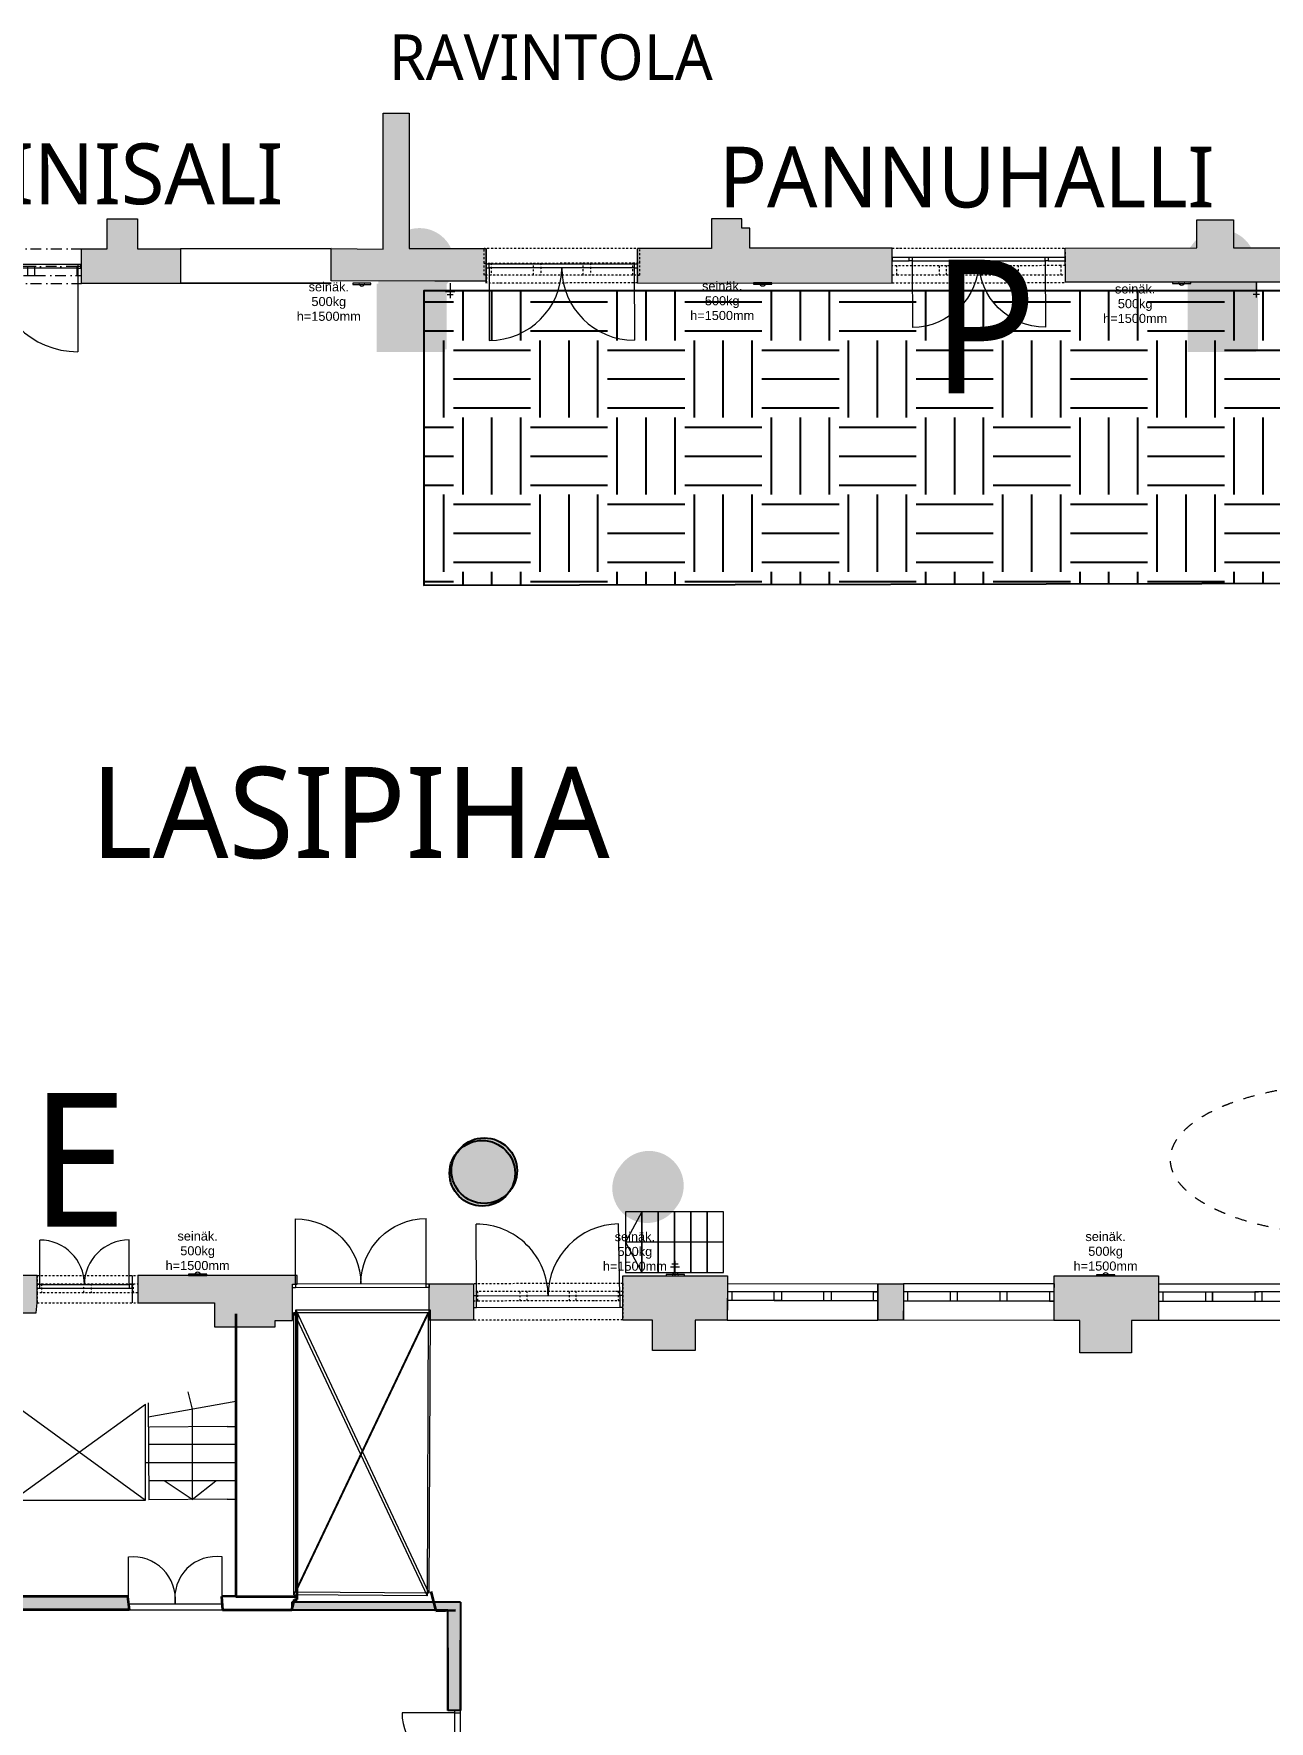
# Model space of a CAD drawing. Header units: millimetres. Extents: x -2569 to 735611, y -420503 to 265310.
# Drawn here: x 435852 to 456196, y 29675 to 57468 of the extents above; entities that cross this region are included whole.
import ezdxf

# ---------------------------------------------------------------- set-up
doc = ezdxf.new("R2010")
doc.units = ezdxf.units.MM
for name, pattern in [('DASHDOT2', [12.7, 6.35, -3.175, 0, -3.175]), ('KATKOVIIVA', [75, 37.5, -37.5]), ('Pistekatkoviiva', [335.138881, 176.388884, -88.194442, 0, -70.555556])]:
    doc.linetypes.add(name, pattern=pattern)
for name, color, linetype in [('02 IKKUNA', 4, 'Continuous'), ('02 KALUSTEET', 7, 'Continuous'), ('02 OVI', 5, 'Continuous'), ('02 TERASSI', 30, 'Continuous'), ('02 YLÄPUOLINEN', 8, 'DASHDOT2'), ('03 TEKSTIT', 7, 'Continuous'), ('05 palosammuttimet', 240, 'Continuous'), ('06 sähkökeskus', 152, 'Continuous')]:
    doc.layers.add(name, color=color, linetype=linetype)
for name, color, linetype, lineweight in [('02 KANTAVA', 24, 'Continuous', 35), ('02 KANTAVA _väri', 2, 'Continuous', 35), ('02 OVET', 5, 'Continuous', 13), ('02 RAPUT_HISSI', 1, 'Continuous', 5), ('02 SEINALINJA', 151, 'Continuous', 13), ('02 VÄLISEINÄ', 21, 'Continuous', 25), ('02 VÄLISEINÄ _väri', 21, 'Continuous', 25), ('03 Rappukirjain Tapahtumatila', 1, 'Continuous', 18), ('03 Rappukirjanin LASIPIHA', 7, 'Continuous', 18), ('08 vesipiste', 4, 'Continuous', 9)]:
    doc.layers.add(name, color=color, linetype=linetype, lineweight=lineweight)
doc.styles.get("Standard").update_dxf_attribs({"font": ''})
doc.styles.get('Standard').set_extended_font_data('Roboto')
pattern_1 = [(45, (271439.5, 7369), (-4772.97, 4772.97), [0, -4500, 0, -6750]), (110, (286439.5, 7369), (6342.93, 2308.64), [0, -3300, 0, -5700])]
pattern_2 = [(45, (271439.5, 7369), (-4772.97, 4772.97), [0, -4500, 0, -6750]), (110, (286439.5, 7369), (6342.93, 2308.64), [0, -3300, 0, -5700])]

# ---------------------------------------------------------------- blocks, each defined once
blk = doc.blocks.new('Palosamuttimet')
at = {"layer": '05 palosammuttimet'}
blk.add_hatch(color=256, dxfattribs=at).paths.add_polyline_path([(675, 0, 1), (-675, 0, 1)])
blk.add_circle((0, 0), 675, dxfattribs=at)
blk = doc.blocks.new('Vesipiste')
at = {"layer": '08 vesipiste'}
blk.add_hatch(color=256, dxfattribs=at).paths.add_polyline_path([(-741, -12, 1), (689, -12, 1)])
blk = doc.blocks.new('JKMM ovi_52')
at = {"layer": '02 OVI', "linetype": 'Continuous', "lineweight": 13}
for p, q in [((-1180, 0), (-1182, 1180)), ((1180, 0), (1162, 1180)), ((-1180, 0), (-1230, 0)), ((-1230, 0), (-1230, -190)), ((-1180, 0), (1180, 0)), ((-1180, -190), (-1180, 0)), ((1230, 0), (1180, 0)), ((1180, 0), (1180, -190)), ((1230, -190), (1230, 0)), ((-1230, -190), (-1180, -190)), ((-1180, -190), (1180, -190)), ((1180, -190), (1230, -190))]:
    blk.add_line(p, q, dxfattribs=at)
for centre, start, end in [((-1180, 0), 0, 90.0772), ((1180, 0), 90.8708, 180)]:
    blk.add_arc(centre, 1180, start, end, dxfattribs=at)
blk = doc.blocks.new('Suorakulmainen oviaukko 21_2')
at = {"layer": '02 KANTAVA', "linetype": 'Continuous', "lineweight": 20}
for p, q in [((-1125, 0), (-1125, 600)), ((1125, 0), (1125, 600))]:
    blk.add_line(p, q, dxfattribs=at)
blk = doc.blocks.new('JKMM ovi_53')
at = {"layer": '02 OVI', "linetype": 'Continuous', "lineweight": 13}
for p, q in [((-1075, 0), (-1075, 1075)), ((1075, 0), (1075, 1075)), ((-1075, 0), (-1125, 0)), ((-1125, 0), (-1125, -60)), ((-1075, 0), (1075, 0)), ((-1075, -60), (-1075, 0)), ((1125, 0), (1075, 0)), ((1075, 0), (1075, -60)), ((1125, -60), (1125, 0)), ((-1125, -60), (-1075, -60)), ((-1075, -60), (1075, -60)), ((1075, -60), (1125, -60))]:
    blk.add_line(p, q, dxfattribs=at)
for centre, start, end in [((-1075, 0), 0, 90), ((1075, 0), 90, 180)]:
    blk.add_arc(centre, 1075, start, end, dxfattribs=at)
blk = doc.blocks.new('Suorakulmainen oviaukko 21_11')
at = {"layer": '02 OVI', "linetype": 'Continuous', "lineweight": 20}
for p, q in [((-785, 0), (-785, 450)), ((785, 0), (785, 450))]:
    blk.add_line(p, q, dxfattribs=at)
blk = doc.blocks.new('JKMM ovi_57')
at = {"layer": '02 OVI', "linetype": 'Continuous', "lineweight": 13}
for p, q in [((-735, 0), (-735, 735)), ((735, 0), (735, 735)), ((-735, 0), (-785, 0)), ((-785, 0), (-785, -60)), ((-735, 0), (735, 0)), ((-735, -60), (-735, 0)), ((785, 0), (735, 0)), ((735, 0), (735, -60)), ((785, -60), (785, 0)), ((-785, -60), (-735, -60)), ((-735, -60), (735, -60)), ((735, -60), (785, -60))]:
    blk.add_line(p, q, dxfattribs=at)
for centre, start, end in [((-735, 0), 0, 90), ((735, 0), 90, 180)]:
    blk.add_arc(centre, 735, start, end, dxfattribs=at)
blk = doc.blocks.new('JKMM ovi_109')
at = {"layer": '02 OVI', "linetype": 'Continuous', "lineweight": 13}
for p, q in [((-1195, 0), (-1195, 1195)), ((1195, 0), (1195, 1195)), ((-1195, 0), (-1245, 0)), ((-1245, 0), (-1245, -60)), ((-1195, 0), (1195, 0)), ((-1195, -60), (-1195, 0)), ((1245, 0), (1195, 0)), ((1195, 0), (1195, -60)), ((1245, -60), (1245, 0)), ((-1245, -60), (-1195, -60)), ((-1195, -60), (1195, -60)), ((1195, -60), (1245, -60))]:
    blk.add_line(p, q, dxfattribs=at)
for centre, start, end in [((-1195, 0), 0, 90), ((1195, 0), 90, 180)]:
    blk.add_arc(centre, 1195, start, end, dxfattribs=at)
blk = doc.blocks.new('JKMM ovi_111')
at = {"layer": '02 OVI', "linetype": 'Continuous', "lineweight": 13}
for p, q in [((-1375, 0), (-1375, 1375)), ((1375, 0), (1375, 1375)), ((-1375, 0), (-1425, 0)), ((-1425, 0), (-1425, -60)), ((-1375, 0), (1375, 0)), ((-1375, -60), (-1375, 0)), ((1425, 0), (1375, 0)), ((1375, 0), (1375, -60)), ((1425, -60), (1425, 0)), ((-1425, -60), (-1375, -60)), ((-1375, -60), (1375, -60)), ((1375, -60), (1425, -60))]:
    blk.add_line(p, q, dxfattribs=at)
for centre, start, end in [((-1375, 0), 0, 90), ((1375, 0), 90, 180)]:
    blk.add_arc(centre, 1375, start, end, dxfattribs=at)
blk = doc.blocks.new('JKMM ovi_112')
at = {"layer": '02 OVI', "linetype": 'Continuous', "lineweight": 13}
for p, q in [((-1095, 60), (-1095, 1155)), ((1095, 60), (1095, 1155)), ((-1425, 60), (-1145, 60)), ((-1425, 0), (-1425, 60)), ((-1425, 0), (-1145, 0)), ((-1095, 60), (-1145, 60)), ((-1145, 60), (-1145, 0)), ((-1145, 0), (-1095, 0)), ((-1095, 60), (1095, 60)), ((-1095, 0), (-1095, 60)), ((-1095, 0), (1095, 0)), ((1145, 60), (1095, 60)), ((1095, 60), (1095, 0)), ((1095, 0), (1145, 0)), ((1145, 60), (1425, 60)), ((1145, 0), (1145, 60)), ((1145, 0), (1425, 0)), ((1425, 0), (1425, 60))]:
    blk.add_line(p, q, dxfattribs=at)
for centre, start, end in [((-1095, 60), 0, 90), ((1095, 60), 90, 180)]:
    blk.add_arc(centre, 1095, start, end, dxfattribs=at)
blk = doc.blocks.new('Suorakulmainen oviaukko 21_18')
at = {"layer": '02 OVI', "linetype": 'Continuous', "lineweight": 20}
for p, q in [((-1245, 0), (-1245, 570)), ((1245, 0), (1245, 570))]:
    blk.add_line(p, q, dxfattribs=at)
blk = doc.blocks.new('Ikkuna kolmiosainen 21_6')
at = {"layer": '02 IKKUNA', "linetype": 'Continuous', "lineweight": 13}
for p, q in [((-1240, 0), (-1165, 0)), ((-1165, 0), (-1165, -150)), ((-1165, 0), (-468, 0)), ((-468, -150), (-468, 0)), ((-468, 0), (-408, 0)), ((-408, 0), (-348, 0)), ((-348, 0), (-348, -150)), ((-348, 0), (348, 0)), ((348, -150), (348, 0)), ((348, 0), (408, 0)), ((408, 0), (468, 0)), ((468, 0), (468, -150)), ((468, 0), (1165, 0)), ((1165, -150), (1165, 0)), ((1165, 0), (1240, 0)), ((-1165, -150), (-1240, -150)), ((-468, -150), (-1165, -150)), ((-408, -150), (-468, -150)), ((-348, -150), (-408, -150)), ((348, -150), (-348, -150)), ((408, -150), (348, -150)), ((468, -150), (408, -150)), ((1165, -150), (468, -150)), ((1240, -150), (1165, -150))]:
    blk.add_line(p, q, dxfattribs=at)
at = {"layer": '02 KANTAVA', "linetype": 'Continuous', "lineweight": 20}
for p, q in [((-1240, 130), (-1240, 0)), ((-1240, 0), (-1240, -150)), ((1240, 130), (1240, 0)), ((1240, 0), (1240, -150)), ((1240, 0), (1240, -150)), ((-1240, -150), (-1240, -470)), ((1240, -150), (1240, -470))]:
    blk.add_line(p, q, dxfattribs=at)
at = {"layer": '02 SEINALINJA', "linetype": 'Continuous', "lineweight": 13}
for p, q in [((-1240, 130), (1240, 130)), ((-1240, -470), (1240, -470))]:
    blk.add_line(p, q, dxfattribs=at)
blk = doc.blocks.new('Seina_12_1', base_point=(188435, 44438))
at = {"layer": '02 IKKUNA', "linetype": 'Continuous', "lineweight": 13}
for p, q in [((183138, 44302), (183063, 44302)), ((183834, 44303), (183138, 44302)), ((183138, 44152), (183138, 44302)), ((183894, 44303), (183834, 44303)), ((183834, 44303), (183834, 44153)), ((183954, 44303), (183894, 44303)), ((184651, 44304), (183954, 44303)), ((183954, 44153), (183954, 44303)), ((184711, 44304), (184651, 44304)), ((184651, 44304), (184651, 44154)), ((184771, 44304), (184711, 44304)), ((185468, 44305), (184771, 44304)), ((184771, 44154), (184771, 44304)), ((185543, 44305), (185468, 44305)), ((185468, 44305), (185468, 44155)), ((186030, 44305), (185955, 44305)), ((186727, 44306), (186030, 44305)), ((186030, 44155), (186030, 44305)), ((186787, 44306), (186727, 44306)), ((186727, 44306), (186727, 44156)), ((186847, 44306), (186787, 44306)), ((187544, 44307), (186847, 44306)), ((186847, 44156), (186847, 44306)), ((187604, 44307), (187544, 44307)), ((187544, 44307), (187544, 44157)), ((187664, 44307), (187604, 44307)), ((188360, 44308), (187664, 44307)), ((187664, 44157), (187664, 44307)), ((188435, 44308), (188360, 44308)), ((188360, 44308), (188360, 44158)), ((183063, 44152), (183138, 44152)), ((183138, 44152), (183834, 44153)), ((183834, 44153), (183894, 44153)), ((183894, 44153), (183954, 44153)), ((183954, 44153), (184651, 44154)), ((184651, 44154), (184711, 44154)), ((184711, 44154), (184771, 44154)), ((184771, 44154), (185468, 44155)), ((185468, 44155), (185543, 44155)), ((185955, 44155), (186030, 44155)), ((186030, 44155), (186727, 44156)), ((186727, 44156), (186787, 44156)), ((186787, 44156), (186847, 44156)), ((186847, 44156), (187544, 44157)), ((187544, 44157), (187604, 44157)), ((187604, 44157), (187664, 44157)), ((187664, 44157), (188360, 44158)), ((188360, 44158), (188435, 44158))]:
    blk.add_line(p, q, dxfattribs=at)
at = {"layer": '02 IKKUNA', "linetype": 'Continuous', "lineweight": 20}
for p, q in [((183063, 44302), (183063, 44152)), ((183063, 44302), (183063, 44152)), ((185543, 44305), (185543, 44155)), ((185543, 44305), (185543, 44155)), ((185955, 44305), (185955, 44155)), ((185955, 44305), (185955, 44155)), ((188435, 44308), (188435, 44158)), ((188435, 44308), (188435, 44158))]:
    blk.add_line(p, q, dxfattribs=at)
at = {"layer": '02 KANTAVA', "linetype": 'Continuous', "lineweight": 20}
for p, q in [((183062, 44432), (183063, 44302)), ((185542, 44435), (185543, 44305)), ((185955, 44435), (185955, 44305)), ((188435, 44438), (188435, 44308)), ((183063, 44152), (183063, 43832)), ((185543, 44155), (185543, 43835)), ((185955, 44155), (185956, 43835)), ((188435, 44158), (188436, 43838))]:
    blk.add_line(p, q, dxfattribs=at)
at = {"layer": '02 KANTAVA', "linetype": 'Continuous', "lineweight": 20, "flags": 128}
for points in [[(185956, 44435), (185544, 44435)], [(185544, 43835), (185957, 43835)]]:
    blk.add_lwpolyline(points, dxfattribs=at)
at = {"layer": '02 SEINALINJA', "linetype": 'Continuous', "lineweight": 13}
for p, q in [((185542, 44435), (183062, 44432)), ((188435, 44438), (185955, 44435)), ((185543, 43835), (183063, 43832)), ((188436, 43838), (185956, 43835))]:
    blk.add_line(p, q, dxfattribs=at)
at = {"layer": '02 IKKUNA', "linetype": 'Continuous', "lineweight": 13, "xscale": -1, "zscale": 1000, "rotation": 0.0693295740180263}
blk.add_blockref('Ikkuna kolmiosainen 21_6', (184303, 44303), dxfattribs=at)
at = {"layer": '02 IKKUNA', "linetype": 'Continuous', "lineweight": 13, "zscale": 1000, "rotation": 0.0693295740180263}
blk.add_blockref('Ikkuna kolmiosainen 21_6', (187195, 44307), dxfattribs=at)
blk = doc.blocks.new('Ikkuna kolmiosainen 21_33')
at = {"layer": '02 KANTAVA', "linetype": 'Pistekatkoviiva', "lineweight": 13}
for p, q in [((-1425, 130), (-1425, 0)), ((1425, 130), (1425, 0)), ((-1425, -150), (-1425, -440)), ((1425, -150), (1425, -440))]:
    blk.add_line(p, q, dxfattribs=at)
at = {"layer": '02 YLÄPUOLINEN', "linetype": 'Pistekatkoviiva', "lineweight": 13}
for p, q in [((-1425, 130), (1425, 130)), ((-1425, 0), (-1350, 0)), ((-1425, 0), (-1425, -150)), ((-1425, 0), (-1425, -150)), ((-1350, 0), (-1350, -150)), ((-1350, 0), (-655, 0)), ((-655, -150), (-655, 0)), ((-655, 0), (-595, 0)), ((-595, 0), (-535, 0)), ((-535, 0), (-535, -150)), ((-535, 0), (535, 0)), ((535, -150), (535, 0)), ((535, 0), (595, 0)), ((595, 0), (655, 0)), ((655, 0), (655, -150)), ((655, 0), (1350, 0)), ((1350, -150), (1350, 0)), ((1350, 0), (1425, 0)), ((1425, 0), (1425, -150)), ((1425, 0), (1425, -150)), ((-1350, -150), (-1425, -150)), ((-655, -150), (-1350, -150)), ((-595, -150), (-655, -150)), ((-535, -150), (-595, -150)), ((535, -150), (-535, -150)), ((595, -150), (535, -150)), ((655, -150), (595, -150)), ((1350, -150), (655, -150)), ((1425, -150), (1350, -150)), ((-1425, -440), (1425, -440))]:
    blk.add_line(p, q, dxfattribs=at)
blk = doc.blocks.new('Laatta_75_1', base_point=(161590, 44571))
at = {"layer": '02 KALUSTEET', "linetype": 'Continuous', "lineweight": 13, "flags": 128}
blk.add_lwpolyline([(161590, 44571), (161890, 44571), (161890, 44591), (161590, 44591)], close=True, dxfattribs=at)
blk = doc.blocks.new('Sinäkoukku')
at = {"layer": '02 KALUSTEET', "lineweight": 20}
blk.add_arc((0, 0), 50, 0, 180, dxfattribs=at)
at = {"layer": '02 KALUSTEET', "linetype": 'Continuous', "lineweight": 13}
blk.add_blockref('Laatta_75_1', (-150, 0), dxfattribs=at)

msp = doc.modelspace()

# ---------------------------------------------------------------- hatches: boundary and pattern name
at = {"layer": '02 KANTAVA', "linetype": 'Continuous', "lineweight": 20}
h = msp.add_hatch(dxfattribs=at)
h.set_pattern_fill('YLEINEN_TYHJA_RAKENNUSAI_16', color=256, style=0, pattern_type=2)
h.set_pattern_definition(pattern_1)
h.paths.add_polyline_path([(436768, 53854), (436768, 53284), (438398, 53285), (438398, 53855)])
h = msp.add_hatch(dxfattribs=at)
h.set_pattern_fill('YLEINEN_TYHJA_RAKENNUSAI_16', color=256, style=0, pattern_type=2)
h.set_pattern_definition(pattern_2)
h.paths.add_polyline_path([(436768, 53854), (436768, 53284), (438398, 53285), (438398, 53855)])
h = msp.add_hatch(dxfattribs=at)
h.set_pattern_fill('YLEINEN_TYHJA_RAKENNUSAI_16', color=256, style=0, pattern_type=2)
h.set_pattern_definition(pattern_1)
h.paths.add_polyline_path([(441715, 53858), (440878, 53857), (440878, 53287), (441715, 53288)])
h = msp.add_hatch(dxfattribs=at)
h.set_pattern_fill('YLEINEN_TYHJA_RAKENNUSAI_16', color=256, style=0, pattern_type=2)
h.set_pattern_definition(pattern_2)
h.paths.add_polyline_path([(441715, 53858), (440878, 53857), (440878, 53287), (441715, 53288)])
h = msp.add_hatch(dxfattribs=at)
h.set_pattern_fill('YLEINEN_TYHJA_RAKENNUSAI_16', color=256, style=0, pattern_type=2)
h.set_pattern_definition(pattern_1)
h.paths.add_polyline_path([(442165, 53288), (443431, 53289), (443431, 53419), (443401, 53419), (443401, 53619), (443400, 53859), (442165, 53858)])
h = msp.add_hatch(dxfattribs=at)
h.set_pattern_fill('YLEINEN_TYHJA_RAKENNUSAI_16', color=256, style=0, pattern_type=2)
h.set_pattern_definition(pattern_2)
h.paths.add_polyline_path([(442165, 53288), (443431, 53289), (443431, 53419), (443401, 53419), (443401, 53619), (443400, 53859), (442165, 53858)])
h = msp.add_hatch(dxfattribs=at)
h.set_pattern_fill('YLEINEN_TYHJA_RAKENNUSAI_16', color=256, style=0, pattern_type=2)
h.set_pattern_definition(pattern_1)
h.paths.add_polyline_path([(445961, 53421), (445921, 53421), (445921, 53291), (447194, 53292), (447193, 53862), (445960, 53861), (445961, 53621)])
h = msp.add_hatch(dxfattribs=at)
h.set_pattern_fill('YLEINEN_TYHJA_RAKENNUSAI_16', color=256, style=0, pattern_type=2)
h.set_pattern_definition(pattern_2)
h.paths.add_polyline_path([(445961, 53421), (445921, 53421), (445921, 53291), (447194, 53292), (447193, 53862), (445960, 53861), (445961, 53621)])
h = msp.add_hatch(dxfattribs=at)
h.set_pattern_fill('YLEINEN_TYHJA_RAKENNUSAI_16', color=256, style=0, pattern_type=2)
h.set_pattern_definition(pattern_1)
h.paths.add_polyline_path([(447593, 53862), (447594, 53292), (450118, 53294), (450117, 53864)])
h = msp.add_hatch(dxfattribs=at)
h.set_pattern_fill('YLEINEN_TYHJA_RAKENNUSAI_16', color=256, style=0, pattern_type=2)
h.set_pattern_definition(pattern_2)
h.paths.add_polyline_path([(447593, 53862), (447594, 53292), (450118, 53294), (450117, 53864)])
at = {"layer": '02 KANTAVA', "linetype": 'Continuous', "lineweight": 5}
h = msp.add_hatch(dxfattribs=at)
h.set_pattern_fill('YLEINEN_TYHJA_RAKENNUSAI_16', color=256, style=0, pattern_type=2)
h.set_pattern_definition([(45, (292648, 6995), (-4772.97, 4772.97), [0, -4500, 0, -6750]), (110, (307648, 6995), (6342.93, 2308.64), [0, -3300, 0, -5700])])
h.paths.add_polyline_path([(445964, 35722), (446964, 35722), (446964, 36322), (445964, 36322)])
h = msp.add_hatch(dxfattribs=at)
h.set_pattern_fill('YLEINEN_TYHJA_RAKENNUSAI_16', color=256, style=0, pattern_type=2)
h.set_pattern_definition([(45, (292648, 6995), (-4772.97, 4772.97), [0, -4500, 0, -6750]), (110, (307648, 6995), (6342.93, 2308.64), [0, -3300, 0, -5700])])
h.paths.add_polyline_path([(445964, 35722), (446964, 35722), (446964, 36322), (445964, 36322)])
at = {"layer": '02 KANTAVA _väri'}
h = msp.add_hatch(color=256, dxfattribs=at)
h.dxf.hatch_style = 1
h.paths.add_polyline_path([(443301, 53932), (442036, 53931), (442036, 54530), (442036, 54530), (442036, 55130), (442036, 56162), (441606, 56162), (441606, 53920), (440749, 53930), (440749, 53397), (442455, 53394), (443301, 53394)])
h = msp.add_hatch(color=256, dxfattribs=at)
h.dxf.hatch_style = 1
h.paths.add_polyline_path([(438269, 53357), (438269, 53926), (437562, 53927), (437562, 54420), (437062, 54420), (437062, 53926), (436639, 53926), (436639, 53356)])
h = msp.add_hatch(color=256, dxfattribs=at)
h.dxf.hatch_style = 1
h.paths.add_polyline_path([(449989, 53364), (449988, 53932), (449574, 53936), (449424, 53936), (449424, 53936), (447644, 53935), (447644, 54265), (447514, 54265), (447512, 54420), (447012, 54420), (447012, 53935), (445820, 53933), (445820, 53364), (445820, 53366)])
h = msp.add_hatch(color=256, dxfattribs=at)
h.dxf.hatch_style = 1
h.paths.add_polyline_path([(457777, 53379), (457777, 53943), (455606, 53941), (455606, 54401), (455006, 54401), (455006, 53940), (452838, 53938), (452839, 53375)])
h = msp.add_hatch(color=256, dxfattribs=at)
h.dxf.hatch_style = 1
h.paths.add_polyline_path([(435907, 37016), (435619, 37016), (435620, 36402), (435890, 36404), (435908, 36566)])
h = msp.add_hatch(color=256, dxfattribs=at)
h.dxf.hatch_style = 1
h.paths.add_polyline_path([(438826, 36568), (438826, 36170), (439826, 36170), (439826, 36275), (440115, 36276), (440114, 36876), (440190, 36877), (440190, 37020), (437567, 37019), (437568, 36568)])
h = msp.add_hatch(color=256, dxfattribs=at)
h.dxf.hatch_style = 1
h.paths.add_polyline_path([(446037, 36281), (446037, 35781), (446737, 35781), (446737, 36281), (447268, 36280), (447268, 37010), (445546, 37013), (445547, 36280)])
h = msp.add_hatch(color=256, dxfattribs=at)
h.dxf.hatch_style = 1
h.paths.add_polyline_path([(453076, 36276), (453076, 35741), (453926, 35740), (453926, 36275), (454374, 36271), (454373, 37012), (452652, 37012), (452654, 36275)])
h = msp.add_hatch(color=256, dxfattribs=at)
h.dxf.hatch_style = 1
h.paths.add_polyline_path([(443092, 36280), (443091, 36881), (442364, 36880), (442365, 36280)])
h = msp.add_hatch(color=256, dxfattribs=at)
h.dxf.hatch_style = 1
h.paths.add_polyline_path([(449752, 36280), (450171, 36280), (450172, 36879), (449754, 36880)])
h = msp.add_hatch(color=256, dxfattribs=at)
h.dxf.hatch_style = 1
h.paths.add_polyline_path([(437395, 31732), (433995, 31732), (433995, 31797), (433783, 31818), (433783, 31504), (435294, 31512), (435698, 31512), (437425, 31510)])
at = {"layer": '02 TERASSI'}
h = msp.add_hatch(dxfattribs=at)
h.set_pattern_fill('EARTH', color=256, scale=200)
h.set_pattern_definition([(0, (271310.3, -10925.4), (1270, 1270), [1270, -1270]), (0, (271310.3, -10449.2), (1270, 1270), [1270, -1270]), (0, (271310.3, -9972.9), (1270, 1270), [1270, -1270]), (90, (271469, -9814.2), (-1270, 1270), [1270, -1270]), (90, (271945.3, -9814.2), (-1270, 1270), [1270, -1270]), (90, (272421.6, -9814.2), (-1270, 1270), [1270, -1270])])
h.paths.add_polyline_path([(442275, 53232), (442274, 48384), (457651, 48419), (457652, 49381), (469529, 49381), (469527, 53232)])
at = {"layer": '02 VÄLISEINÄ _väri'}
h = msp.add_hatch(color=256, dxfattribs=at)
h.dxf.hatch_style = 1
h.paths.add_polyline_path([(442673, 31637), (442879, 31637), (442882, 29854), (442674, 29854), (442671, 30916), (442673, 31511), (440102, 31511), (440136, 31637)])
at = {"layer": '06 sähkökeskus'}
for points in [[(442653, 53393), (441528, 53393), (441528, 52268), (442653, 52268)], [(456012, 53393), (454887, 53393), (454887, 52268), (456012, 52268)], [(442622, 53350), (441497, 53350), (441497, 52225), (442622, 52225)], [(455980, 53350), (454855, 53350), (454855, 52225), (455980, 52225)]]:
    msp.add_hatch(color=256, dxfattribs=at).paths.add_polyline_path(points)

# ---------------------------------------------------------------- linework, layer by layer
at = {"layer": '02 IKKUNA', "linetype": 'DASHDOT2', "lineweight": 13, "ltscale": 5}
for p, q in [((443271, 53692), (443386, 53692)), ((443271, 53492), (443271, 53692)), ((443386, 53692), (443386, 53492)), ((443386, 53692), (444083, 53692)), ((444083, 53492), (444083, 53692)), ((444083, 53692), (444143, 53692)), ((444143, 53692), (444203, 53692)), ((444203, 53692), (444900, 53693)), ((444203, 53692), (444203, 53492)), ((444900, 53493), (444900, 53693)), ((444900, 53693), (444960, 53693)), ((444960, 53693), (445020, 53693)), ((445020, 53693), (445020, 53493)), ((445020, 53693), (445716, 53693)), ((445716, 53693), (445831, 53694)), ((445716, 53493), (445716, 53693)), ((450064, 53647), (449989, 53647)), ((450064, 53497), (450064, 53647)), ((450759, 53647), (450064, 53647)), ((450819, 53647), (450759, 53647)), ((450759, 53647), (450759, 53497)), ((450879, 53647), (450819, 53647)), ((451949, 53648), (450879, 53647)), ((450879, 53497), (450879, 53647)), ((452009, 53648), (451949, 53648)), ((451949, 53648), (451949, 53498)), ((452069, 53648), (452009, 53648)), ((452764, 53649), (452069, 53648)), ((452069, 53498), (452069, 53648)), ((452839, 53649), (452764, 53649)), ((452764, 53649), (452764, 53499)), ((443386, 53492), (443271, 53492)), ((443311, 53492), (443271, 53492)), ((443311, 53492), (443271, 53492)), ((444083, 53492), (443386, 53492)), ((444143, 53492), (444083, 53492)), ((444203, 53492), (444143, 53492)), ((444900, 53493), (444203, 53492)), ((444960, 53493), (444900, 53493)), ((445020, 53493), (444960, 53493)), ((445716, 53493), (445020, 53493)), ((445831, 53494), (445716, 53493)), ((445791, 53494), (445831, 53494)), ((449989, 53497), (450064, 53497)), ((450064, 53497), (450759, 53497)), ((450759, 53497), (450819, 53497)), ((450819, 53497), (450879, 53497)), ((450879, 53497), (451949, 53498)), ((451949, 53498), (452009, 53498)), ((452009, 53498), (452069, 53498)), ((452069, 53498), (452764, 53499)), ((452764, 53499), (452839, 53499)), ((435907, 36881), (435982, 36881)), ((435982, 36731), (435907, 36731)), ((435982, 36881), (436677, 36882)), ((435982, 36881), (435982, 36731)), ((436677, 36732), (435982, 36731)), ((436677, 36732), (436677, 36882)), ((436677, 36882), (436737, 36882)), ((436737, 36732), (436677, 36732)), ((436737, 36882), (436797, 36882)), ((436797, 36732), (436737, 36732)), ((436797, 36882), (436797, 36732)), ((436797, 36882), (437492, 36882)), ((437492, 36732), (436797, 36732)), ((437492, 36732), (437492, 36882)), ((437492, 36882), (437567, 36882)), ((437567, 36732), (437492, 36732)), ((443166, 36751), (443091, 36751)), ((443091, 36751), (443091, 36601)), ((443091, 36751), (443091, 36601)), ((443856, 36753), (443166, 36751)), ((443166, 36601), (443166, 36751)), ((443916, 36753), (443856, 36753)), ((443856, 36753), (443856, 36603)), ((443976, 36753), (443916, 36753)), ((444666, 36754), (443976, 36753)), ((443976, 36603), (443976, 36753)), ((444726, 36754), (444666, 36754)), ((444666, 36754), (444666, 36604)), ((444786, 36754), (444726, 36754)), ((445476, 36756), (444786, 36754)), ((444786, 36604), (444786, 36754)), ((445551, 36756), (445476, 36756)), ((445476, 36756), (445476, 36606)), ((445551, 36756), (445551, 36606)), ((445551, 36756), (445551, 36606)), ((443091, 36601), (443166, 36601)), ((443166, 36601), (443856, 36603)), ((443856, 36603), (443916, 36603)), ((443916, 36603), (443976, 36603)), ((443976, 36603), (444666, 36604)), ((444666, 36604), (444726, 36604)), ((444726, 36604), (444786, 36604)), ((444786, 36604), (445476, 36606)), ((445476, 36606), (445551, 36606))]:
    msp.add_line(p, q, dxfattribs=at)
at = {"layer": '02 IKKUNA', "linetype": 'DASHDOT2', "lineweight": 20, "ltscale": 5}
for p, q in [((449989, 53497), (449989, 53647)), ((449989, 53497), (449989, 53647)), ((452839, 53499), (452839, 53649)), ((452839, 53499), (452839, 53649)), ((435907, 36881), (435907, 36731)), ((435907, 36881), (435907, 36731)), ((437567, 36882), (437567, 36732)), ((437567, 36882), (437567, 36732))]:
    msp.add_line(p, q, dxfattribs=at)
at = {"layer": '02 IKKUNA', "linetype": 'Continuous', "lineweight": 13}
for p, q in [((447273, 36753), (447348, 36753)), ((447348, 36753), (447348, 36603)), ((447348, 36753), (448044, 36752)), ((448044, 36602), (448044, 36752)), ((448044, 36752), (448104, 36752)), ((448104, 36752), (448164, 36752)), ((448164, 36752), (448164, 36602)), ((448164, 36752), (448861, 36751)), ((448861, 36601), (448861, 36751)), ((448861, 36751), (448921, 36751)), ((448921, 36751), (448981, 36751)), ((448981, 36751), (448981, 36601)), ((448981, 36751), (449678, 36750)), ((449678, 36600), (449678, 36750)), ((449678, 36750), (449753, 36750)), ((450246, 36750), (450171, 36750)), ((450246, 36600), (450246, 36750)), ((450943, 36749), (450246, 36750)), ((451003, 36749), (450943, 36749)), ((450943, 36749), (450943, 36599)), ((451063, 36749), (451003, 36749)), ((451063, 36599), (451063, 36749)), ((451760, 36748), (451063, 36749)), ((451820, 36748), (451760, 36748)), ((451760, 36748), (451760, 36598)), ((451880, 36748), (451820, 36748)), ((451880, 36598), (451880, 36748)), ((452576, 36747), (451880, 36748)), ((452651, 36747), (452576, 36747)), ((452576, 36747), (452576, 36597)), ((454448, 36744), (454373, 36744)), ((454448, 36594), (454448, 36744)), ((455145, 36744), (454448, 36744)), ((455205, 36745), (455145, 36744)), ((455145, 36744), (455145, 36594)), ((455265, 36745), (455205, 36745)), ((455265, 36595), (455265, 36745)), ((455961, 36745), (455265, 36745)), ((456021, 36745), (455961, 36745)), ((455961, 36745), (455961, 36595)), ((456081, 36746), (456021, 36745)), ((456081, 36596), (456081, 36746)), ((456778, 36746), (456081, 36746)), ((447348, 36603), (447273, 36603)), ((448044, 36602), (447348, 36603)), ((448104, 36602), (448044, 36602)), ((448164, 36602), (448104, 36602)), ((448861, 36601), (448164, 36602)), ((448921, 36601), (448861, 36601)), ((448981, 36601), (448921, 36601)), ((449678, 36600), (448981, 36601)), ((449753, 36600), (449678, 36600)), ((450171, 36600), (450246, 36600)), ((450246, 36600), (450943, 36599)), ((450943, 36599), (451003, 36599)), ((451003, 36599), (451063, 36599)), ((451063, 36599), (451760, 36598)), ((451760, 36598), (451820, 36598)), ((451820, 36598), (451880, 36598)), ((451880, 36598), (452576, 36597)), ((452576, 36597), (452651, 36597)), ((454373, 36594), (454448, 36594)), ((454448, 36594), (455145, 36594)), ((455145, 36594), (455205, 36595)), ((455205, 36595), (455265, 36595)), ((455265, 36595), (455961, 36595)), ((455961, 36595), (456021, 36595)), ((456021, 36595), (456081, 36596)), ((456081, 36596), (456778, 36596))]:
    msp.add_line(p, q, dxfattribs=at)
at = {"layer": '02 IKKUNA', "linetype": 'Continuous', "lineweight": 20}
msp.add_line((454373, 36744), (454373, 36594), dxfattribs=at)
msp.add_line((454373, 36744), (454373, 36594), dxfattribs=at)
at = {"layer": '02 KALUSTEET', "linetype": 'Continuous', "lineweight": 13}
for points in [[(455982, 53371), (455983, 53126)], [(442783, 53216), (442633, 53216)], [(442758, 53166), (442658, 53166)], [(442707, 53361), (442708, 53116)], [(456058, 53226), (455908, 53226)], [(456033, 53176), (455933, 53176)], [(446412, 37014), (446411, 37259)], [(446336, 37159), (446486, 37159)], [(446361, 37209), (446461, 37209)]]:
    msp.add_lwpolyline(points, dxfattribs=at)
at = {"layer": '02 KALUSTEET', "linetype": 'KATKOVIIVA', "lineweight": 13, "ltscale": 5}
msp.add_ellipse((457569, 38928), major_axis=(3000, 0), ratio=0.416667, dxfattribs=at)
at = {"layer": '02 KANTAVA', "linetype": 'DASHDOT2', "lineweight": 13, "ltscale": 5}
for p, q in [((443271, 53692), (443271, 53932)), ((445831, 53694), (445831, 53934)), ((443271, 53492), (443271, 53692)), ((445831, 53494), (445831, 53694)), ((443312, 53362), (443311, 53492)), ((445792, 53364), (445791, 53494)), ((443091, 36881), (443091, 36751)), ((445551, 36886), (445551, 36756)), ((443091, 36601), (443092, 36281)), ((445551, 36606), (445552, 36286))]:
    msp.add_line(p, q, dxfattribs=at)
at = {"layer": '02 KANTAVA', "linetype": 'DASHDOT2', "lineweight": 20, "ltscale": 5}
for p, q in [((449989, 53647), (449988, 53937)), ((452839, 53649), (452838, 53939)), ((449989, 53367), (449989, 53497)), ((452839, 53369), (452839, 53499)), ((435907, 37016), (435907, 36881)), ((437567, 37017), (437567, 36882)), ((435907, 36731), (435908, 36566)), ((437567, 36732), (437568, 36567))]:
    msp.add_line(p, q, dxfattribs=at)
at = {"layer": '02 KANTAVA', "linetype": 'Continuous', "lineweight": 20}
for p, q in [((447273, 36883), (447273, 36753)), ((447273, 36753), (447273, 36603)), ((449753, 36880), (449753, 36750)), ((449753, 36750), (449753, 36600)), ((449753, 36750), (449753, 36600)), ((450172, 36880), (450171, 36750)), ((450171, 36750), (450171, 36600)), ((450171, 36750), (450171, 36600)), ((452652, 36877), (452651, 36747)), ((452651, 36747), (452651, 36597)), ((454373, 36874), (454373, 36744)), ((447273, 36603), (447272, 36283)), ((449753, 36600), (449752, 36280)), ((450171, 36600), (450171, 36280)), ((452651, 36597), (452651, 36277)), ((454373, 36594), (454374, 36274))]:
    msp.add_line(p, q, dxfattribs=at)
at = {"layer": '02 KANTAVA'}
for p, q in [((439181, 36388), (439181, 31735)), ((439181, 36388), (439181, 31732)), ((439181, 36388), (439181, 31732)), ((440192, 31746), (440192, 36394)), ((440192, 31732), (440192, 36394)), ((440192, 31732), (440192, 36394)), ((437395, 31732), (433995, 31732)), ((437395, 31732), (437425, 31510)), ((439181, 31735), (438945, 31732)), ((438945, 31732), (438959, 31511)), ((439181, 31732), (440194, 31732)), ((439181, 31732), (440194, 31732)), ((440192, 31681), (440192, 31746)), ((442388, 31813), (442470, 31493)), ((437425, 31510), (435377, 31510)), ((438959, 31511), (440102, 31511)), ((440102, 31511), (440147, 31681)), ((440147, 31681), (440192, 31681)), ((442470, 31493), (442794, 31503))]:
    msp.add_line(p, q, dxfattribs=at)
at = {"layer": '02 KANTAVA', "lineweight": 5}
msp.add_lwpolyline([(441606, 56162), (442036, 56162), (442036, 53931), (443301, 53932), (443301, 53394), (442455, 53394), (440749, 53397), (440749, 53397), (440749, 53930), (441606, 53920)], close=True, dxfattribs=at)
for points in [[(436639, 53926), (437062, 53926), (437062, 54420), (437562, 54420), (437562, 53927), (438269, 53926), (438269, 53357), (436639, 53356), (436639, 53926)], [(447012, 54420), (447012, 53934), (445791, 53933), (445791, 53363), (449988, 53367), (449988, 53936), (447644, 53935), (447644, 54265), (447514, 54265), (447512, 54420), (447012, 54420)], [(452838, 53938), (455006, 53940), (455006, 54401), (455606, 54401), (455606, 53941), (457777, 53943), (457778, 53379), (452840, 53375), (452838, 53938)], [(435620, 36402), (435890, 36404), (435908, 36566), (435907, 37016), (435619, 37016), (435620, 36402)], [(439826, 36274), (440115, 36275), (440114, 36875), (440190, 36876), (440190, 37019), (437567, 37017), (437568, 36567), (438826, 36567), (438826, 36169), (439826, 36169), (439826, 36274)], [(445552, 36286), (445550, 37013), (447273, 37009), (447272, 36282), (446741, 36283), (446741, 35783), (446041, 35783), (446041, 36283), (445552, 36282)], [(452654, 36276), (452652, 37010), (454373, 37010), (454374, 36273), (453926, 36277), (453926, 35742), (453076, 35742), (453076, 36277), (452652, 36276)], [(442364, 36880), (443091, 36881), (443092, 36280), (442365, 36280), (442364, 36880)], [(449753, 36880), (450172, 36880), (450171, 36280), (449752, 36280), (449753, 36880)], [(449753, 36880), (450172, 36879), (450171, 36280), (449752, 36280), (449754, 36880)], [(442360, 31786), (440165, 31801), (440165, 36449), (442379, 36449), (442360, 31786)], [(442328, 31743), (440133, 31758), (440133, 36406), (442348, 36406), (442328, 31743)]]:
    msp.add_lwpolyline(points, dxfattribs=at)
at = {"layer": '02 KANTAVA', "lineweight": 5, "flags": 128}
for points in [[(440165, 31801), (440165, 36449)], [(442379, 36449), (442360, 31786)], [(440133, 31758), (440133, 36406)], [(440133, 36406), (442348, 36406)], [(442348, 36406), (442328, 31743)]]:
    msp.add_lwpolyline(points, dxfattribs=at)
at = {"layer": '02 OVET'}
for p, q in [((437411, 31611), (437411, 32381)), ((438953, 31611), (438953, 32381)), ((437411, 31611), (438953, 31611)), ((437411, 31511), (438953, 31511)), ((442779, 29812), (441916, 29812)), ((442779, 29854), (442779, 28034)), ((442779, 29854), (442879, 29854)), ((442779, 29812), (442879, 29812)), ((442879, 28034), (442879, 29854))]:
    msp.add_line(p, q, dxfattribs=at)
for centre, radius, start, end in [((437483, 31682), 702, 354.1565, 95.8905), ((438853, 31710), 678, 81.5468, 188.4061), ((442779, 29812), 863, 180, 270)]:
    msp.add_arc(centre, radius, start, end, dxfattribs=at)
at = {"layer": '02 RAPUT_HISSI', "linetype": 'Continuous', "lineweight": 13}
for p, q in [((445597, 38067), (445596, 37067)), ((445866, 38066), (445596, 37567)), ((445866, 38066), (445597, 38067)), ((445866, 38066), (445864, 37066)), ((445864, 37066), (445866, 38066)), ((446135, 38066), (445866, 38066)), ((446135, 38066), (446133, 37066)), ((446133, 37066), (446135, 38066)), ((446403, 38065), (446135, 38066)), ((446403, 38065), (446401, 37065)), ((446401, 37065), (446403, 38065)), ((446672, 38065), (446403, 38065)), ((446672, 38065), (446670, 37065)), ((446670, 37065), (446672, 38065)), ((446939, 38064), (446671, 38065)), ((447208, 38064), (446939, 38064)), ((446941, 38064), (446939, 37064)), ((446939, 37064), (446941, 38064)), ((447207, 37064), (447209, 38064)), ((445865, 37566), (445596, 37567)), ((445596, 37567), (445864, 37066)), ((446940, 37564), (445865, 37566)), ((447208, 37564), (446940, 37564)), ((445596, 37067), (445864, 37066)), ((445864, 37066), (446133, 37066)), ((446133, 37066), (446401, 37065)), ((446401, 37065), (446670, 37065)), ((446670, 37065), (446939, 37064)), ((446939, 37064), (447207, 37064))]:
    msp.add_line(p, q, dxfattribs=at)
at = {"layer": '02 RAPUT_HISSI'}
for p, q in [((438387, 35102), (438459, 34818)), ((435508, 34907), (437694, 33319)), ((435508, 33317), (437691, 34895)), ((437694, 33319), (437691, 34895)), ((437737, 34918), (437745, 33323)), ((437738, 34690), (439181, 34946)), ((438459, 34818), (438459, 33329)), ((439038, 34530), (437760, 34521)), ((439038, 34530), (439181, 34531)), ((439181, 34233), (437741, 34233)), ((439181, 33933), (437693, 33933)), ((439181, 33633), (437744, 33633)), ((438459, 33329), (438002, 33633)), ((438459, 33329), (438850, 33633)), ((435508, 33317), (437694, 33319)), ((439034, 33333), (437745, 33323)), ((439034, 33333), (439181, 33333))]:
    msp.add_line(p, q, dxfattribs=at)
at = {"layer": '02 RAPUT_HISSI', "linetype": 'Continuous', "lineweight": 13, "flags": 128}
for points in [[(440165, 36449), (442360, 31786)], [(440165, 31801), (442379, 36449)], [(440133, 36406), (442328, 31743)], [(440133, 31758), (442348, 36406)]]:
    msp.add_lwpolyline(points, dxfattribs=at)
at = {"layer": '02 SEINALINJA', "linetype": 'Continuous', "lineweight": 13}
for p, q in [((440749, 53930), (438269, 53928)), ((438269, 53928), (440749, 53930)), ((440749, 53930), (438269, 53928)), ((440749, 53930), (438269, 53928)), ((440749, 53930), (438269, 53928)), ((438269, 53928), (440749, 53930)), ((440749, 53930), (438269, 53928)), ((440749, 53930), (438269, 53928)), ((440749, 53360), (438269, 53358)), ((438269, 53358), (440749, 53360)), ((440749, 53360), (438269, 53358)), ((440749, 53360), (438269, 53358)), ((440749, 53360), (438269, 53358)), ((438269, 53358), (440749, 53360)), ((440749, 53360), (438269, 53358)), ((440749, 53360), (438269, 53358)), ((447273, 36883), (449753, 36880)), ((452652, 36877), (450172, 36880)), ((456853, 36877), (454373, 36874)), ((447272, 36283), (449752, 36280)), ((452651, 36277), (450171, 36280)), ((456854, 36277), (454374, 36274))]:
    msp.add_line(p, q, dxfattribs=at)
at = {"layer": '02 SEINALINJA', "linetype": 'DASHDOT2', "lineweight": 13, "ltscale": 5}
for p, q in [((445831, 53934), (443271, 53932)), ((449988, 53937), (452838, 53939)), ((445792, 53364), (443312, 53362)), ((449989, 53367), (452839, 53369)), ((435907, 37016), (437567, 37017)), ((445551, 36886), (443091, 36881)), ((435908, 36566), (437568, 36567)), ((445552, 36286), (443092, 36281))]:
    msp.add_line(p, q, dxfattribs=at)
at = {"layer": '02 TERASSI'}
msp.add_lwpolyline([(469527, 53232), (469527, 53232), (442275, 53232), (442274, 48384), (457651, 48419), (457652, 49381), (469529, 49381), (469527, 53232)], dxfattribs=at)
at = {"layer": '02 VÄLISEINÄ'}
for p, q in [((442879, 31637), (440102, 31637)), ((440102, 31637), (440102, 31511)), ((440102, 31511), (442673, 31511)), ((442673, 29854), (442673, 31511)), ((442879, 31637), (442879, 29854)), ((442673, 30886), (442673, 29854)), ((442879, 29854), (442879, 31012)), ((442879, 29854), (442673, 29854))]:
    msp.add_line(p, q, dxfattribs=at)
at = {"layer": '02 YLÄPUOLINEN', "color": 154, "linetype": 'DASHDOT2', "lineweight": 13, "ltscale": 5}
msp.add_line((445831, 53494), (445831, 53694), dxfattribs=at)
at = {"layer": '02 YLÄPUOLINEN', "linetype": 'DASHDOT2', "lineweight": 13, "ltscale": 5}
msp.add_line((445791, 53494), (445831, 53494), dxfattribs=at)

# ---------------------------------------------------------------- block references
at = {"rotation": 180}
for p in [(447854, 53365), (454754, 53377), (441254, 53360)]:
    msp.add_blockref('Sinäkoukku', p, dxfattribs=at)
for p in [(438550, 37019), (446418, 37014), (453501, 37010)]:
    msp.add_blockref('Sinäkoukku', p)
at = {"layer": '02 IKKUNA', "linetype": 'Continuous', "lineweight": 13, "xscale": -1, "zscale": 1000}
for name, p, rotation in [('Ikkuna kolmiosainen 21_33', (435214, 53485), 180.0443486234593), ('Ikkuna kolmiosainen 21_33', (435214, 53485), 180.0443486234593), ('Ikkuna kolmiosainen 21_6', (451411, 36748), 359.9387003971245), ('Ikkuna kolmiosainen 21_6', (455613, 36745), 0.06932957401796891)]:
    msp.add_blockref(name, p, dxfattribs=dict(at, rotation=rotation))
at = {"layer": '02 IKKUNA', "linetype": 'Continuous', "lineweight": 13, "zscale": 1000, "rotation": 359.9387003971245}
msp.add_blockref('Ikkuna kolmiosainen 21_6', (448513, 36752), dxfattribs=at)
at = {"layer": '02 IKKUNA', "lineweight": 30}
msp.add_blockref('Seina_12_1', (459745, 36880), dxfattribs=at)
at = {"layer": '02 OVI', "linetype": 'Continuous', "lineweight": 100, "xscale": -1, "zscale": 1000}
for name, p, rotation in [('Suorakulmainen oviaukko 21_18', (444547, 53363), 0.04434862345942925), ('Suorakulmainen oviaukko 21_11', (436686, 37017), 180.053373642166), ('Suorakulmainen oviaukko 21_2', (441240, 36278), 0.1106744079243871)]:
    msp.add_blockref(name, p, dxfattribs=dict(at, rotation=rotation))
at = {"layer": '02 OVI', "linetype": 'Continuous', "lineweight": 13, "zscale": 1000}
for name, p, rotation in [('JKMM ovi_111', (435201, 53605), 180.0443486234593), ('JKMM ovi_109', (444546, 53613), 180.0443486234593), ('JKMM ovi_52', (444321, 36684), 0.1106744079243705), ('JKMM ovi_57', (436686, 36867), 0.05337364216607123)]:
    msp.add_blockref(name, p, dxfattribs=dict(at, rotation=rotation))
at = {"layer": '02 OVI', "linetype": 'Continuous', "lineweight": 13, "xscale": -1, "zscale": 1000}
for name, p, rotation in [('JKMM ovi_112', (451413, 53788), 180.0443486234593), ('JKMM ovi_53', (441239, 36878), 0.1106744079243871)]:
    msp.add_blockref(name, p, dxfattribs=dict(at, rotation=rotation))
at = {"layer": '05 palosammuttimet', "xscale": 0.8, "yscale": 0.8, "zscale": 0.8}
for p in [(443238, 38701), (443270, 38744)]:
    msp.add_blockref('Palosamuttimet', p, dxfattribs=at)
at = {"layer": '08 vesipiste', "xscale": 0.8, "yscale": 0.8, "zscale": 0.8}
for p in [(442192, 53662), (442224, 53705), (455386, 53634), (455418, 53677), (445971, 38463), (446003, 38506)]:
    msp.add_blockref('Vesipiste', p, dxfattribs=at)

# ---------------------------------------------------------------- texts
at = {"layer": '03 Rappukirjain Tapahtumatila', "lineweight": 100}
msp.add_text('P', height=2200, dxfattribs=at).set_placement((450640, 51546))
at = {"layer": '03 Rappukirjanin LASIPIHA', "color": 7, "lineweight": 100}
msp.add_text('E', height=2200, dxfattribs=at).set_placement((435798, 37822))
at = {"layer": '03 TEKSTIT', "attachment_point": 1}
for s, width, gutter_width, heights, insert, char_height in [('\\pxt28;{\\fRoboto|b0|i0|c0|p2;RAVINTOLA}', 8273.03, 5000, [6291], (441699, 57457), 750), ('TURBIINISALI', 5806.26, 25, [0], (431640, 55661), 1000), ('PANNUHALLI', 5806.26, 25, [0], (447137, 55607), 1000), ('LASIPIHA', 12617.54, 12.5, [0], (436788, 45392), 1500)]:
    msp.add_mtext_dynamic_manual_height_columns(s, width=width, gutter_width=gutter_width, heights=heights, dxfattribs=dict(at, insert=insert, char_height=char_height))
at = {"layer": '03 TEKSTIT', "linetype": 'Continuous', "lineweight": 13, "char_height": 150, "attachment_point": 8}
for s, insert, line_spacing_factor in [('\\A1;{\\pqc;\\fArial|b0|i0|c0|p34;seinäk.\\P\\pqc;\\fArial|b0|i0|c0|p34;500kg\\P\\pqc;\\fArial|b0|i0|c0|p34;h=1500mm}', (440710, 52738), 0.971354), ('\\A1;{\\pqc;\\fArial|b0|i0|c0|p34;seinäk.\\P\\pqc;\\fArial|b0|i0|c0|p34;500kg\\P\\pqc;\\fArial|b0|i0|c0|p34;\\H1.000037x;h=1500mm}', (447188, 52751), 0.971358), ('\\A1;{\\pqc;\\fArial|b0|i0|c0|p34;seinäk.\\P\\pqc;\\fArial|b0|i0|c0|p34;500kg\\P\\pqc;\\fArial|b0|i0|c0|p34;\\H1.000037x;h=1500mm}', (453988, 52703), 0.971358), ('\\A1;{\\pqc;\\fArial|b0|i0|c0|p34;seinäk.\\P\\pqc;\\fArial|b0|i0|c0|p34;500kg\\P\\pqc;\\fArial|b0|i0|c0|p34;\\H1.000037x;h=1500mm}', (438550, 37104), 0.971358), ('\\A1;{\\pqc;\\fArial|b0|i0|c0|p34;seinäk.\\P\\pqc;\\fArial|b0|i0|c0|p34;500kg\\P\\pqc;\\fArial|b0|i0|c0|p34;\\H1.000037x;h=1500mm}', (445750, 37093), 0.971358), ('\\A1;{\\pqc;\\fArial|b0|i0|c0|p34;seinäk.\\P\\pqc;\\fArial|b0|i0|c0|p34;500kg\\P\\pqc;\\fArial|b0|i0|c0|p34;\\H1.000037x;h=1500mm}', (453501, 37096), 0.971358)]:
    msp.add_mtext(s, dxfattribs=dict(at, insert=insert, line_spacing_factor=line_spacing_factor))

doc.saveas('drawing.dxf')
